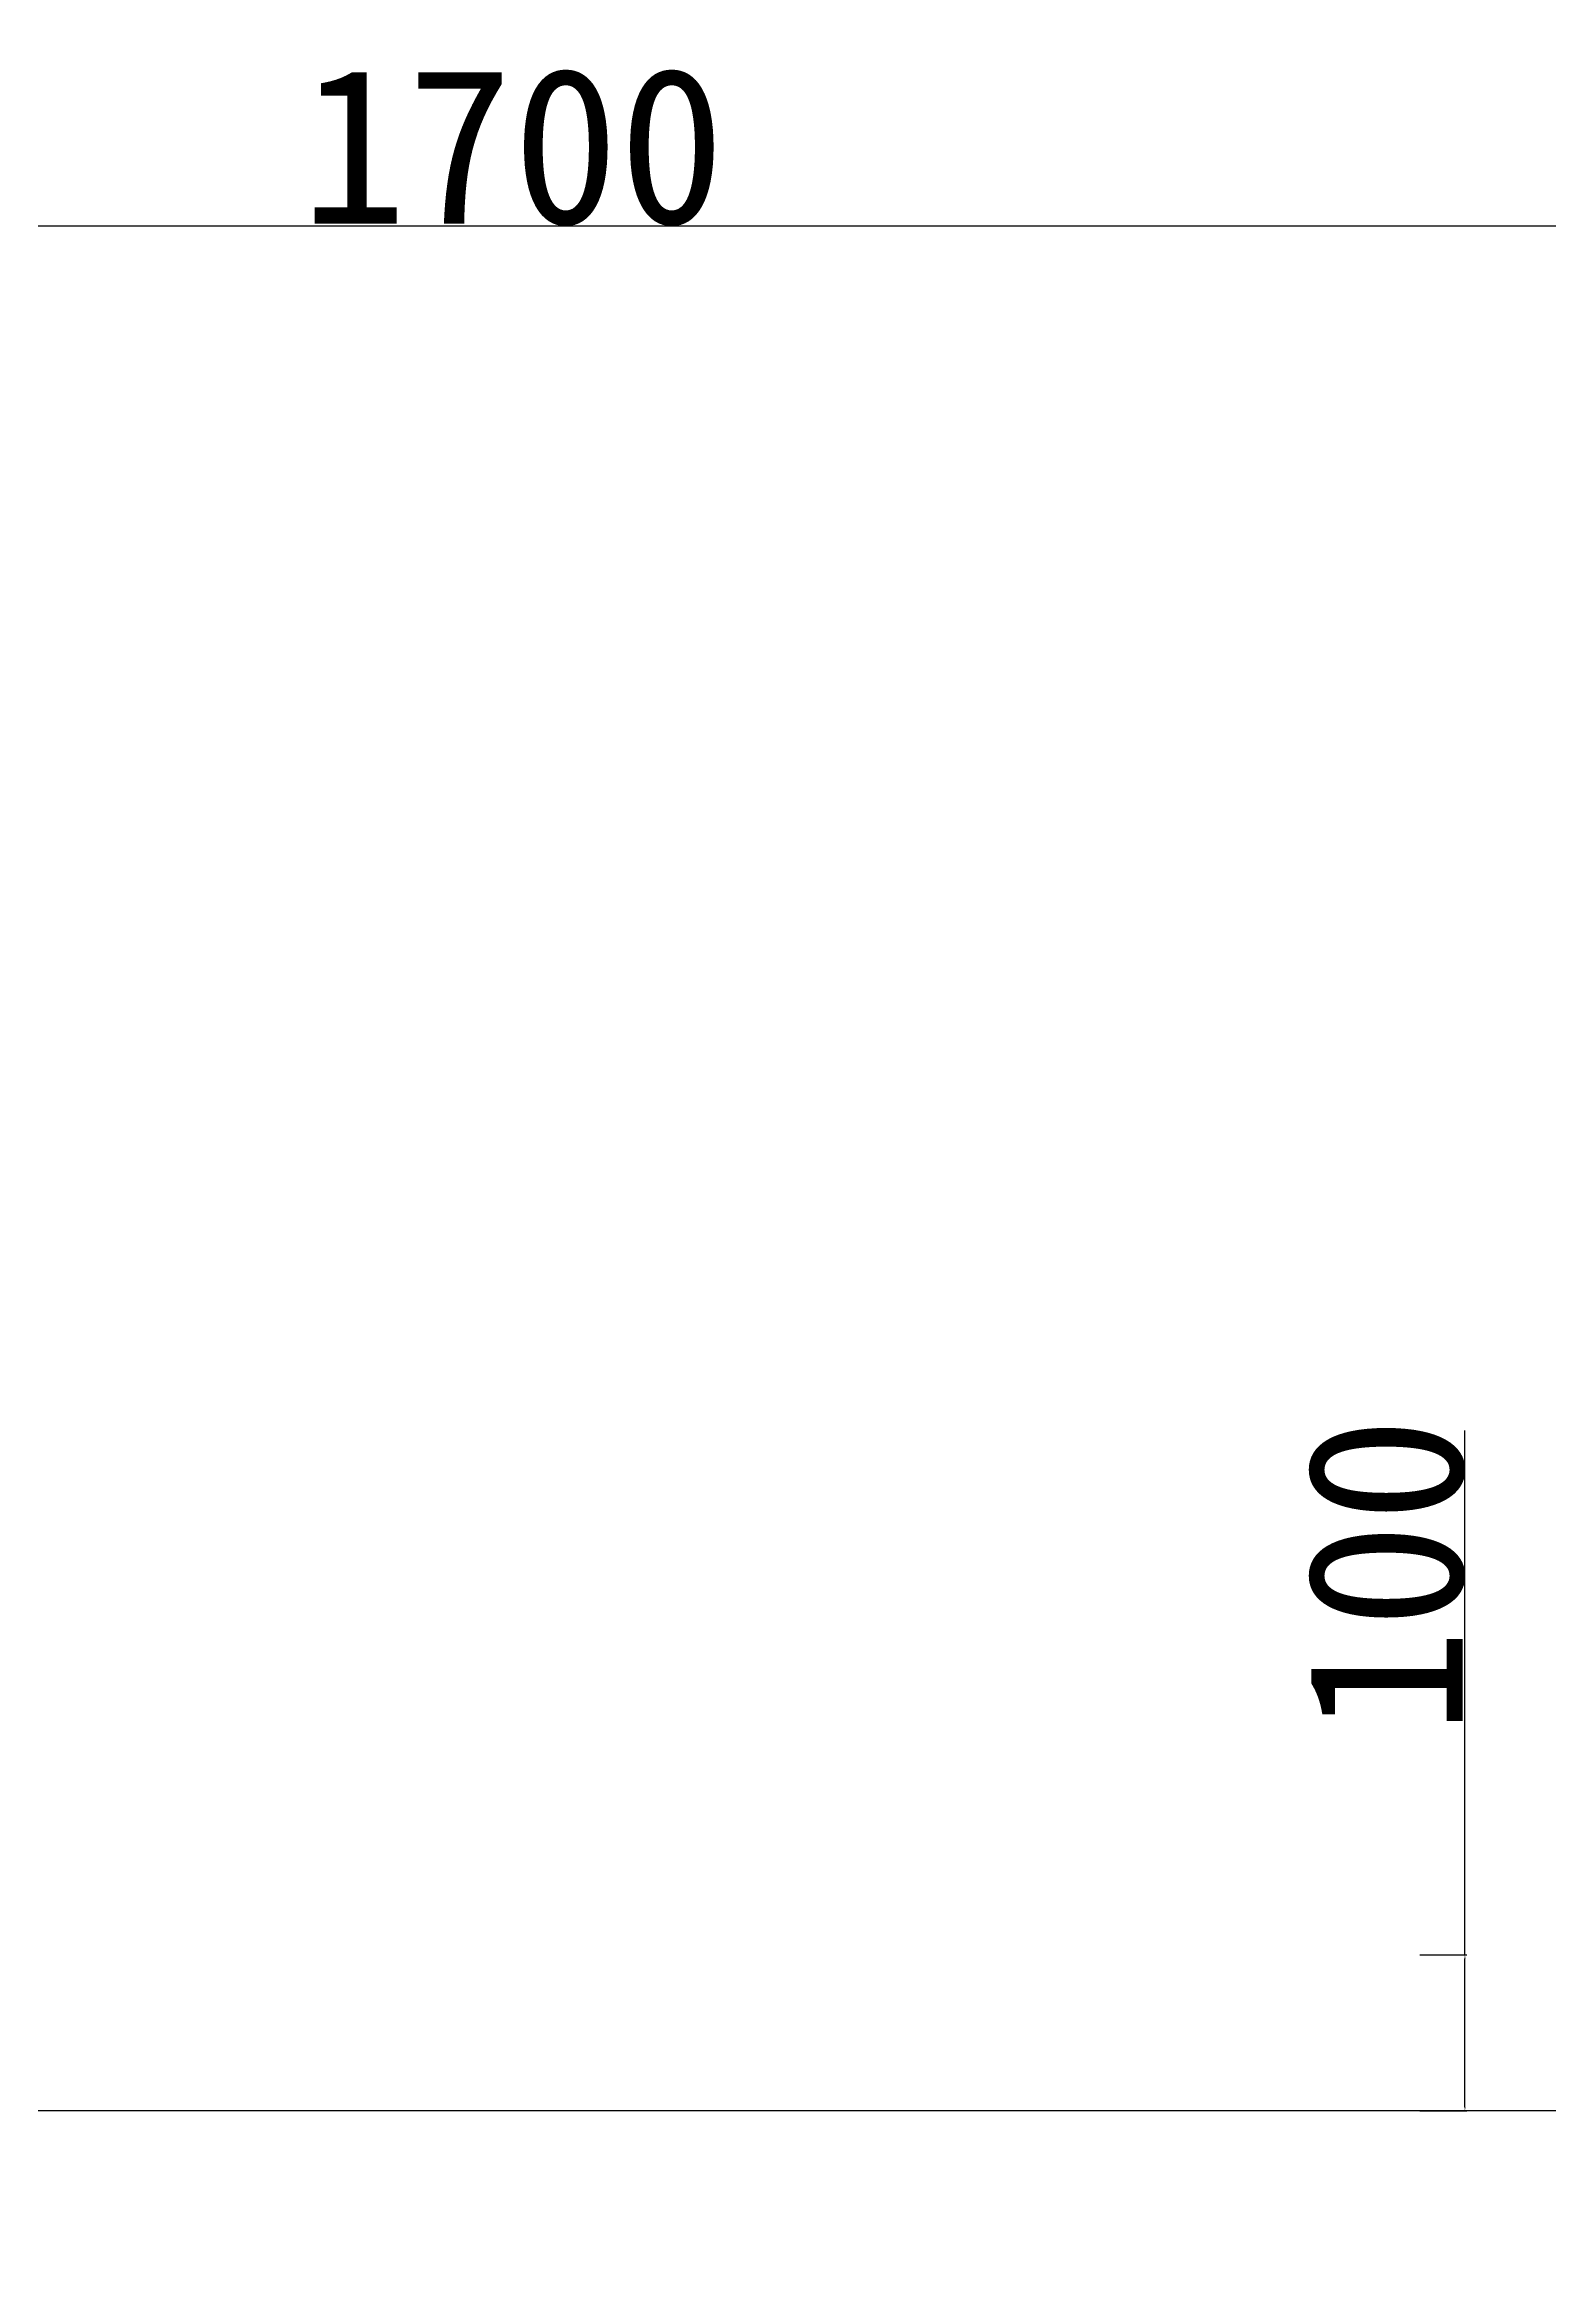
# Model space of a CAD drawing. Extents: x 537 to 24606, y 10245 to 27150.
# Drawn here: x 1850 to 2815, y 25674 to 27108 of the extents above; entities that cross this region are included whole.
import ezdxf

# ---------------------------------------------------------------- set-up
doc = ezdxf.new("R2010")
doc.units = 0
doc.layers.get('DEFPOINTS').update_dxf_attribs({"linetype": 'CONTINUOUS'})
doc.layers.add('标注', color=5, linetype='CONTINUOUS')
doc.layers.add('路', color=7, linetype='CONTINUOUS')
doc.styles.get("Standard").update_dxf_attribs({"font": '', "height": 100})
doc.styles.get('STANDARD').set_extended_font_data('KaiTi_GB2312')
doc.dimstyles.new('ISO-25', dxfattribs={"dimtxt": 2.5, "dimasz": 2.5, "dimexe": 1.25, "dimexo": 0.625, "dimtad": 1, "dimtxsty": 'STANDARD', "dimcen": 2.5, "dimazin": 3, "dimtfac": 1, "dimtmove": 0, "dimatfit": 3})

# ---------------------------------------------------------------- blocks, each defined once
blk = doc.blocks.new('*D36')
at = {"layer": 'DEFPOINTS', "color": 0}
for p in [(2731.5, 25882.1), (2761.1, 25882.1), (2731.5, 25782.1)]:
    blk.add_point(p, dxfattribs=at)
at = {"layer": '标注', "color": 0}
for p, q in [((2761.1, 25882.1), (2761.1, 26218.7)), ((2732.2, 25882.1), (2762.3, 25882.1)), ((2761.1, 25784.6), (2761.1, 25879.6)), ((2732.2, 25782.1), (2762.3, 25782.1))]:
    blk.add_line(p, q, dxfattribs=at)
for points in [[(2760.7, 25879.6), (2761.5, 25879.6), (2761.1, 25882.1)], [(2760.7, 25784.6), (2761.5, 25784.6), (2761.1, 25782.1)]]:
    blk.add_solid(points, dxfattribs=at)
at = {"layer": '标注', "color": 0, "insert": (2710.5, 26125.4), "char_height": 100, "attachment_point": 5, "rotation": 90}
blk.add_mtext('100', dxfattribs=at)
blk = doc.blocks.new('*D38')
at = {"layer": 'DEFPOINTS', "color": 0}
for p in [(3000.2, 26991.6), (1300.2, 26674.1), (3000.2, 26674.1)]:
    blk.add_point(p, dxfattribs=at)
at = {"layer": '标注', "color": 0}
for p, q in [((1300.2, 26674.7), (1300.2, 26992.8)), ((1302.7, 26991.6), (2997.7, 26991.6)), ((3000.2, 26674.7), (3000.2, 26992.8))]:
    blk.add_line(p, q, dxfattribs=at)
for points in [[(1302.7, 26992), (1302.7, 26991.1), (1300.2, 26991.6)], [(2997.7, 26992), (2997.7, 26991.1), (3000.2, 26991.6)]]:
    blk.add_solid(points, dxfattribs=at)
at = {"layer": '标注', "color": 0, "insert": (2150.2, 27042.2), "char_height": 100, "attachment_point": 5}
blk.add_mtext('1700', dxfattribs=at)

msp = doc.modelspace()

# ---------------------------------------------------------------- linework, layer by layer
at = {"layer": '路'}
msp.add_lwpolyline([(3280.596, 25482.06), (3280.596, 25782.06), (1280.596, 25782.06), (1280.596, 25482.06)], close=True, dxfattribs=at)

# ---------------------------------------------------------------- dimensions: what is measured, and where the dimension line sits
at = {"layer": '标注'}
dim = msp.add_linear_dim(base=(3000.236, 26991.553), p1=(1300.236, 26674.076), p2=(3000.236, 26674.076), dimstyle='ISO-25', dxfattribs=at)
dim.commit()
dim.dimension.update_dxf_attribs({"geometry": '*D38', "text_midpoint": (2150.236, 27042.178)})
dim = msp.add_linear_dim(base=(2761.091, 25882.06), p1=(2731.533, 25782.06), p2=(2731.533, 25882.06), angle=90, dimstyle='ISO-25', dxfattribs=at)
dim.commit()
dim.dimension.update_dxf_attribs({"geometry": '*D36', "text_midpoint": (2761.091, 26125.388), "dimtype": 160})

doc.saveas('drawing.dxf')
